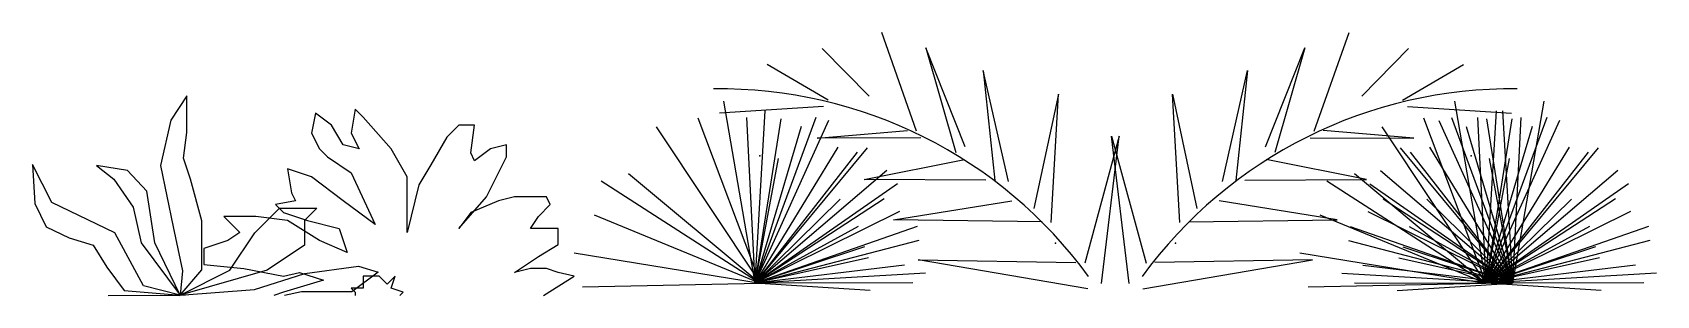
# Model space of a CAD drawing. Extents: x 81.28 to 84.57, y 91.06 to 91.6.
import ezdxf

# ---------------------------------------------------------------- set-up
doc = ezdxf.new("R2010")
doc.units = 0
doc.header["$LTSCALE"] = 0.02
doc.header["$MEASUREMENT"] = 0
doc.layers.get('0').update_dxf_attribs({"linetype": 'CONTINUOUS'})

msp = doc.modelspace()

# ---------------------------------------------------------------- linework, layer by layer
for p, q in [((83.071, 91.3968), (83.0003, 91.5966)), ((83.8767, 91.3968), (83.9475, 91.5966)), ((82.9746, 91.4676), (82.8797, 91.5644)), ((83.0898, 91.5654), (83.1507, 91.3531)), ((83.1696, 91.365), (83.0898, 91.5654)), ((83.7781, 91.365), (83.8579, 91.5654)), ((83.8579, 91.5654), (83.7971, 91.3531)), ((83.9731, 91.4676), (84.0681, 91.5644)), ((82.8919, 91.4593), (82.7682, 91.5317)), ((83.2569, 91.2947), (83.2059, 91.5196)), ((83.2059, 91.5196), (83.2296, 91.2963)), ((83.6908, 91.2947), (83.7418, 91.5196)), ((83.7418, 91.5196), (83.7181, 91.2963)), ((84.0558, 91.4593), (84.1795, 91.5317)), ((83.3584, 91.4716), (83.3085, 91.2396)), ((83.3435, 91.2115), (83.3584, 91.4716)), ((83.5893, 91.4716), (83.6392, 91.2396)), ((83.6043, 91.2115), (83.5893, 91.4716)), ((81.5923, 91.4685), (81.5598, 91.4188)), ((81.5923, 91.394), (81.5923, 91.4685)), ((81.9333, 91.4412), (81.9252, 91.3928)), ((81.9494, 91.4251), (81.9333, 91.4412)), ((82.882, 91.4468), (82.6712, 91.4328)), ((82.6793, 91.4575), (82.7432, 91.0883)), ((82.7637, 91.4381), (82.7432, 91.0883)), ((84.0657, 91.4468), (84.2765, 91.4328)), ((84.1609, 91.4575), (84.2248, 91.0883)), ((84.2453, 91.4381), (84.2248, 91.0883)), ((84.2581, 91.4381), (84.2786, 91.0883)), ((84.3425, 91.4575), (84.2786, 91.0883)), ((81.5598, 91.4188), (81.5389, 91.3269)), ((81.8526, 91.4332), (81.8445, 91.3928)), ((81.8849, 91.409), (81.8526, 91.4332)), ((81.9091, 91.3686), (81.8849, 91.409)), ((82.0059, 91.3605), (81.9494, 91.4251)), ((82.1431, 91.409), (82.1189, 91.3847)), ((82.1753, 91.409), (82.1431, 91.409)), ((82.1673, 91.3525), (82.1753, 91.409)), ((82.5429, 91.4055), (82.7539, 91.0883)), ((82.6276, 91.4236), (82.7539, 91.0883)), ((82.7262, 91.4243), (82.7432, 91.0883)), ((82.8669, 91.4241), (82.7432, 91.0883)), ((82.7956, 91.4215), (82.7432, 91.0883)), ((82.8923, 91.418), (82.7432, 91.0883)), ((82.8369, 91.4058), (82.7432, 91.0883)), ((84.0139, 91.4055), (84.2248, 91.0883)), ((84.0985, 91.4236), (84.2248, 91.0883)), ((84.1295, 91.418), (84.2786, 91.0883)), ((84.1549, 91.4241), (84.2786, 91.0883)), ((84.1849, 91.4058), (84.2786, 91.0883)), ((84.2078, 91.4243), (84.2248, 91.0883)), ((84.3485, 91.4241), (84.2248, 91.0883)), ((84.2773, 91.4215), (84.2248, 91.0883)), ((84.3739, 91.418), (84.2248, 91.0883)), ((84.3185, 91.4058), (84.2248, 91.0883)), ((84.2261, 91.4215), (84.2786, 91.0883)), ((84.2956, 91.4243), (84.2786, 91.0883)), ((81.5853, 91.3418), (81.5923, 91.394)), ((81.8445, 91.3928), (81.8607, 91.3605)), ((81.9252, 91.3928), (81.9414, 91.3605)), ((82.1189, 91.3847), (82.0866, 91.3283)), ((82.8692, 91.3823), (83.0528, 91.3978)), ((83.0793, 91.3833), (82.8692, 91.3823)), ((83.4814, 91.3863), (83.4118, 91.1292)), ((83.446, 91.0881), (83.4814, 91.3863)), ((83.5018, 91.0881), (83.4663, 91.3863)), ((83.4663, 91.3863), (83.5359, 91.1292)), ((83.8684, 91.3833), (84.0785, 91.3823)), ((84.0785, 91.3823), (83.895, 91.3978)), ((81.5992, 91.2996), (81.5853, 91.3418)), ((81.8607, 91.3605), (81.8768, 91.3444)), ((81.8768, 91.3444), (81.9252, 91.3121)), ((81.9414, 91.3605), (81.9091, 91.3686)), ((82.0382, 91.3041), (82.0059, 91.3605)), ((82.1753, 91.3363), (82.1673, 91.3525)), ((82.2076, 91.3605), (82.1753, 91.3363)), ((82.1996, 91.2637), (82.2399, 91.3444)), ((82.2399, 91.3686), (82.2076, 91.3605)), ((82.2399, 91.3444), (82.2399, 91.3686)), ((82.9116, 91.3639), (82.7432, 91.0883)), ((82.9706, 91.3631), (82.7432, 91.0883)), ((82.9503, 91.3537), (82.7432, 91.0883)), ((82.7903, 91.3411), (82.7432, 91.0883)), ((82.9649, 91.2985), (83.1681, 91.339)), ((83.9829, 91.2985), (83.7796, 91.339)), ((84.0512, 91.3631), (84.2786, 91.0883)), ((84.0715, 91.3537), (84.2786, 91.0883)), ((84.1102, 91.3639), (84.2786, 91.0883)), ((84.3932, 91.3639), (84.2248, 91.0883)), ((84.4522, 91.3631), (84.2248, 91.0883)), ((84.4319, 91.3537), (84.2248, 91.0883)), ((84.2719, 91.3411), (84.2248, 91.0883)), ((84.2315, 91.3411), (84.2786, 91.0883)), ((81.2791, 91.3293), (81.2838, 91.2498)), ((81.3186, 91.2523), (81.2791, 91.3293)), ((81.409, 91.3269), (81.4438, 91.2996)), ((81.4716, 91.317), (81.409, 91.3269)), ((81.5111, 91.2747), (81.4716, 91.317)), ((81.5389, 91.3269), (81.5644, 91.2026)), ((81.8445, 91.3041), (81.7961, 91.3202)), ((81.7961, 91.3202), (81.8042, 91.2718)), ((81.9252, 91.3121), (81.9736, 91.2072)), ((82.0866, 91.3283), (82.0624, 91.2879)), ((82.4873, 91.3108), (82.7539, 91.0883)), ((83.0108, 91.3167), (82.7432, 91.0883)), ((83.9582, 91.3108), (84.2248, 91.0883)), ((84.011, 91.3167), (84.2786, 91.0883)), ((84.4924, 91.3167), (84.2248, 91.0883)), ((81.4438, 91.2996), (81.4832, 91.2424)), ((81.5273, 91.1703), (81.5111, 91.2747)), ((81.6224, 91.215), (81.5992, 91.2996)), ((81.8042, 91.2718), (81.8123, 91.2557)), ((81.9091, 91.2557), (81.8445, 91.3041)), ((82.0382, 91.2314), (82.0382, 91.3041)), ((82.0624, 91.2879), (82.0382, 91.1911)), ((82.4317, 91.2962), (82.7539, 91.0883)), ((83.032, 91.2899), (82.7432, 91.0883)), ((83.2114, 91.2974), (82.9649, 91.2985)), ((83.7363, 91.2974), (83.9829, 91.2985)), ((83.9026, 91.2962), (84.2248, 91.0883)), ((83.9898, 91.2899), (84.2786, 91.0883)), ((84.5136, 91.2899), (84.2248, 91.0883)), ((81.2838, 91.2498), (81.307, 91.2026)), ((81.4461, 91.1902), (81.3186, 91.2523)), ((81.4832, 91.2424), (81.4995, 91.1703)), ((81.7295, 91.1904), (81.7799, 91.2408)), ((81.8123, 91.2557), (81.7719, 91.2476)), ((81.7719, 91.2476), (81.7881, 91.2314)), ((81.7799, 91.2408), (81.8556, 91.2408)), ((81.8556, 91.2408), (81.8304, 91.2156)), ((81.9736, 91.2072), (81.9091, 91.2557)), ((82.1431, 91.1992), (82.1996, 91.2637)), ((82.2238, 91.2557), (82.1673, 91.2314)), ((82.256, 91.2637), (82.2238, 91.2557)), ((82.3206, 91.2637), (82.256, 91.2637)), ((82.3044, 91.2234), (82.3286, 91.2476)), ((82.3286, 91.2476), (82.3206, 91.2637)), ((83.0055, 91.2594), (82.7432, 91.0883)), ((82.9164, 91.259), (82.7432, 91.0883)), ((83.0241, 91.2168), (83.2638, 91.2552)), ((83.9236, 91.2168), (83.684, 91.2552)), ((84.0163, 91.2594), (84.2786, 91.0883)), ((84.1053, 91.259), (84.2786, 91.0883)), ((84.4871, 91.2594), (84.2248, 91.0883)), ((84.3981, 91.259), (84.2248, 91.0883)), ((81.6224, 91.1156), (81.6224, 91.215)), ((81.7316, 91.2234), (81.667, 91.2234)), ((81.667, 91.2234), (81.6993, 91.1911)), ((81.7961, 91.2153), (81.7316, 91.2234)), ((81.7881, 91.2314), (81.8365, 91.2153)), ((81.8607, 91.175), (81.7961, 91.2153)), ((81.8304, 91.2156), (81.8304, 91.1652)), ((81.8365, 91.2153), (81.901, 91.1992)), ((82.0382, 91.1911), (82.0382, 91.2314)), ((82.1673, 91.2314), (82.1431, 91.1992)), ((82.2883, 91.1992), (82.3044, 91.2234)), ((82.4176, 91.2267), (82.7539, 91.0883)), ((83.0362, 91.2339), (82.7432, 91.0883)), ((83.3253, 91.2125), (83.0241, 91.2168)), ((83.6225, 91.2125), (83.9236, 91.2168)), ((83.8885, 91.2267), (84.2248, 91.0883)), ((83.9856, 91.2339), (84.2786, 91.0883)), ((84.5179, 91.2339), (84.2248, 91.0883)), ((81.307, 91.2026), (81.3533, 91.1802)), ((81.3533, 91.1802), (81.4021, 91.1653)), ((81.5041, 91.0833), (81.4461, 91.1902)), ((81.5644, 91.2026), (81.583, 91.1132)), ((81.6751, 91.175), (81.6267, 91.1588)), ((81.6993, 91.1911), (81.6751, 91.175)), ((81.6791, 91.1148), (81.7295, 91.1904)), ((81.9172, 91.1508), (81.8607, 91.175)), ((81.901, 91.1992), (81.9172, 91.1508)), ((82.3367, 91.1992), (82.2883, 91.1992)), ((82.3448, 91.1992), (82.3367, 91.1992)), ((82.3448, 91.1669), (82.3448, 91.1992)), ((82.9528, 91.2033), (82.7432, 91.0883)), ((83.0724, 91.2032), (82.7432, 91.0883)), ((83.0754, 91.1748), (82.7432, 91.0883)), ((83.9463, 91.1748), (84.2786, 91.0883)), ((83.9494, 91.2032), (84.2786, 91.0883)), ((84.069, 91.2033), (84.2786, 91.0883)), ((84.4344, 91.2033), (84.2248, 91.0883)), ((84.554, 91.2032), (84.2248, 91.0883)), ((84.5571, 91.1748), (84.2248, 91.0883)), ((81.4021, 91.1653), (81.4299, 91.1206)), ((81.4995, 91.1703), (81.5782, 91.0643)), ((81.5782, 91.0643), (81.5273, 91.1703)), ((81.6267, 91.1588), (81.6267, 91.1266)), ((81.8304, 91.1652), (81.7547, 91.1148)), ((82.256, 91.1104), (82.3044, 91.1427)), ((82.3044, 91.1427), (82.3448, 91.1669)), ((82.377, 91.1502), (82.7539, 91.0883)), ((82.9655, 91.1623), (82.7432, 91.0883)), ((82.9734, 91.1401), (82.7432, 91.0883)), ((83.848, 91.1502), (84.2248, 91.0883)), ((84.0484, 91.1401), (84.2786, 91.0883)), ((84.0563, 91.1623), (84.2786, 91.0883)), ((84.4471, 91.1623), (84.2248, 91.0883)), ((84.455, 91.1401), (84.2248, 91.0883)), ((81.4299, 91.1206), (81.4647, 91.0734)), ((81.5782, 91.0643), (81.6224, 91.1156)), ((81.5782, 91.0643), (81.6791, 91.1148)), ((81.7547, 91.1148), (81.5782, 91.0643)), ((81.583, 91.1132), (81.5782, 91.0643)), ((81.6267, 91.1266), (81.7074, 91.1185)), ((81.7074, 91.1185), (81.7881, 91.1024)), ((81.7291, 91.0759), (81.8312, 91.1082)), ((81.7881, 91.1024), (81.8203, 91.1104)), ((81.8203, 91.1104), (81.8687, 91.0943)), ((81.8312, 91.1082), (81.9402, 91.1231)), ((81.9796, 91.1107), (81.9263, 91.0709)), ((81.9402, 91.1231), (81.9796, 91.1107)), ((82.2883, 91.1185), (82.256, 91.1104)), ((82.3206, 91.1185), (82.2883, 91.1185)), ((82.3448, 91.1104), (82.3206, 91.1185)), ((82.3771, 91.1024), (82.3448, 91.1104)), ((83.0464, 91.1251), (82.7432, 91.0883)), ((83.0889, 91.109), (82.7432, 91.0883)), ((83.0742, 91.1356), (83.3936, 91.1303)), ((83.4179, 91.0767), (83.0742, 91.1356)), ((83.5298, 91.0767), (83.8735, 91.1356)), ((83.8735, 91.1356), (83.5541, 91.1303)), ((83.9328, 91.109), (84.2786, 91.0883)), ((83.9754, 91.1251), (84.2786, 91.0883)), ((84.528, 91.1251), (84.2248, 91.0883)), ((84.5706, 91.109), (84.2248, 91.0883)), ((81.5782, 91.0643), (81.5041, 91.0833)), ((81.5782, 91.0643), (81.7291, 91.0759)), ((81.8687, 91.0943), (81.7881, 91.0701)), ((81.9494, 91.0781), (81.9252, 91.0781)), ((81.9252, 91.0781), (81.9333, 91.0701)), ((81.9494, 91.1024), (81.9494, 91.0781)), ((81.9817, 91.1024), (81.9494, 91.1024)), ((81.9978, 91.0862), (81.9817, 91.1024)), ((82.014, 91.1024), (81.9978, 91.0862)), ((82.0059, 91.0781), (82.014, 91.1024)), ((82.0301, 91.0701), (82.0059, 91.0781)), ((82.3148, 91.0634), (82.3771, 91.1024)), ((82.3937, 91.0812), (82.7539, 91.0883)), ((83.0635, 91.089), (82.7432, 91.0883)), ((82.977, 91.0737), (82.7432, 91.0883)), ((83.8646, 91.0812), (84.2248, 91.0883)), ((83.9583, 91.089), (84.2786, 91.0883)), ((84.0448, 91.0737), (84.2786, 91.0883)), ((84.5451, 91.089), (84.2248, 91.0883)), ((84.4586, 91.0737), (84.2248, 91.0883)), ((81.4322, 91.0634), (81.5782, 91.0643)), ((81.4647, 91.0734), (81.5782, 91.0643)), ((81.5782, 91.0643), (81.5719, 91.0634)), ((81.5782, 91.0643), (81.575, 91.0634)), ((81.5765, 91.0634), (81.5782, 91.0643)), ((81.5782, 91.0643), (81.5778, 91.0634)), ((81.5781, 91.0634), (81.5782, 91.0643)), ((81.5782, 91.0643), (81.5785, 91.0634)), ((81.5889, 91.0634), (81.5782, 91.0643)), ((81.7881, 91.0701), (81.7681, 91.0634)), ((81.8242, 91.0709), (81.7902, 91.0634)), ((81.9263, 91.0709), (81.8242, 91.0709)), ((81.9333, 91.0701), (81.9333, 91.0634)), ((82.0235, 91.0634), (82.0301, 91.0701))]:
    msp.add_line(p, q)
for centre, start, end in [((82.6711, 90.5557), 36.1426, 90.7194), ((84.2767, 90.5557), 89.2806, 143.8574)]:
    msp.add_arc(centre, 0.9267, start, end)
for p in [(82.753, 91.3466), (84.1948, 91.3466), (83.3523, 91.1696), (83.5954, 91.1696)]:
    msp.add_point(p)

doc.saveas('drawing.dxf')
